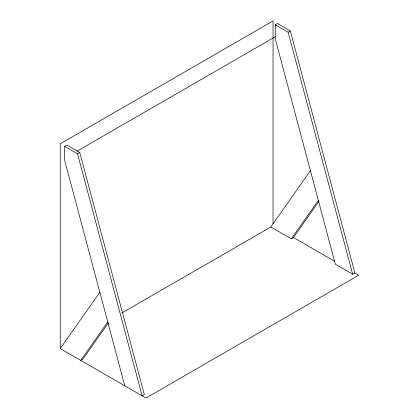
<?xml version="1.0" encoding="UTF-8"?>
<svg xmlns="http://www.w3.org/2000/svg" width="419" height="419" viewBox="0 0 419 419"><rect width="100%" height="100%" fill="white"/><g stroke="black" fill="none" stroke-linecap="round" stroke-linejoin="round"><path stroke-width="0.63" d="M354.883 272.963L352.667 274.241L335.368 264.253L275.257 38.852L275.257 24.789L277.478 23.511L290.341 30.938L354.883 272.963L358.753 275.194L145.959 398.05L60.247 348.566L99.837 292.247M107.751 321.939L80.726 360.387L82.941 359.109L108.469 322.792M121.919 312.962L270.826 226.993L310.411 170.674M270.826 226.993L291.305 238.814L318.33 200.361M291.305 238.814L293.52 237.531L319.042 201.22M64.683 146.367L66.899 145.084L79.762 152.511L144.304 394.536L142.088 395.819L77.546 153.794L64.683 146.367L64.683 160.43L124.789 385.831M77.091 151.144L275.257 36.736M77.546 153.794L79.762 152.511M275.257 24.789L288.125 32.216L290.341 30.938M293.52 237.531L334.76 261.346M288.125 32.216L352.667 274.241M273.041 223.751L273.041 20.95L60.247 143.806L60.247 348.566"/></g></svg>
